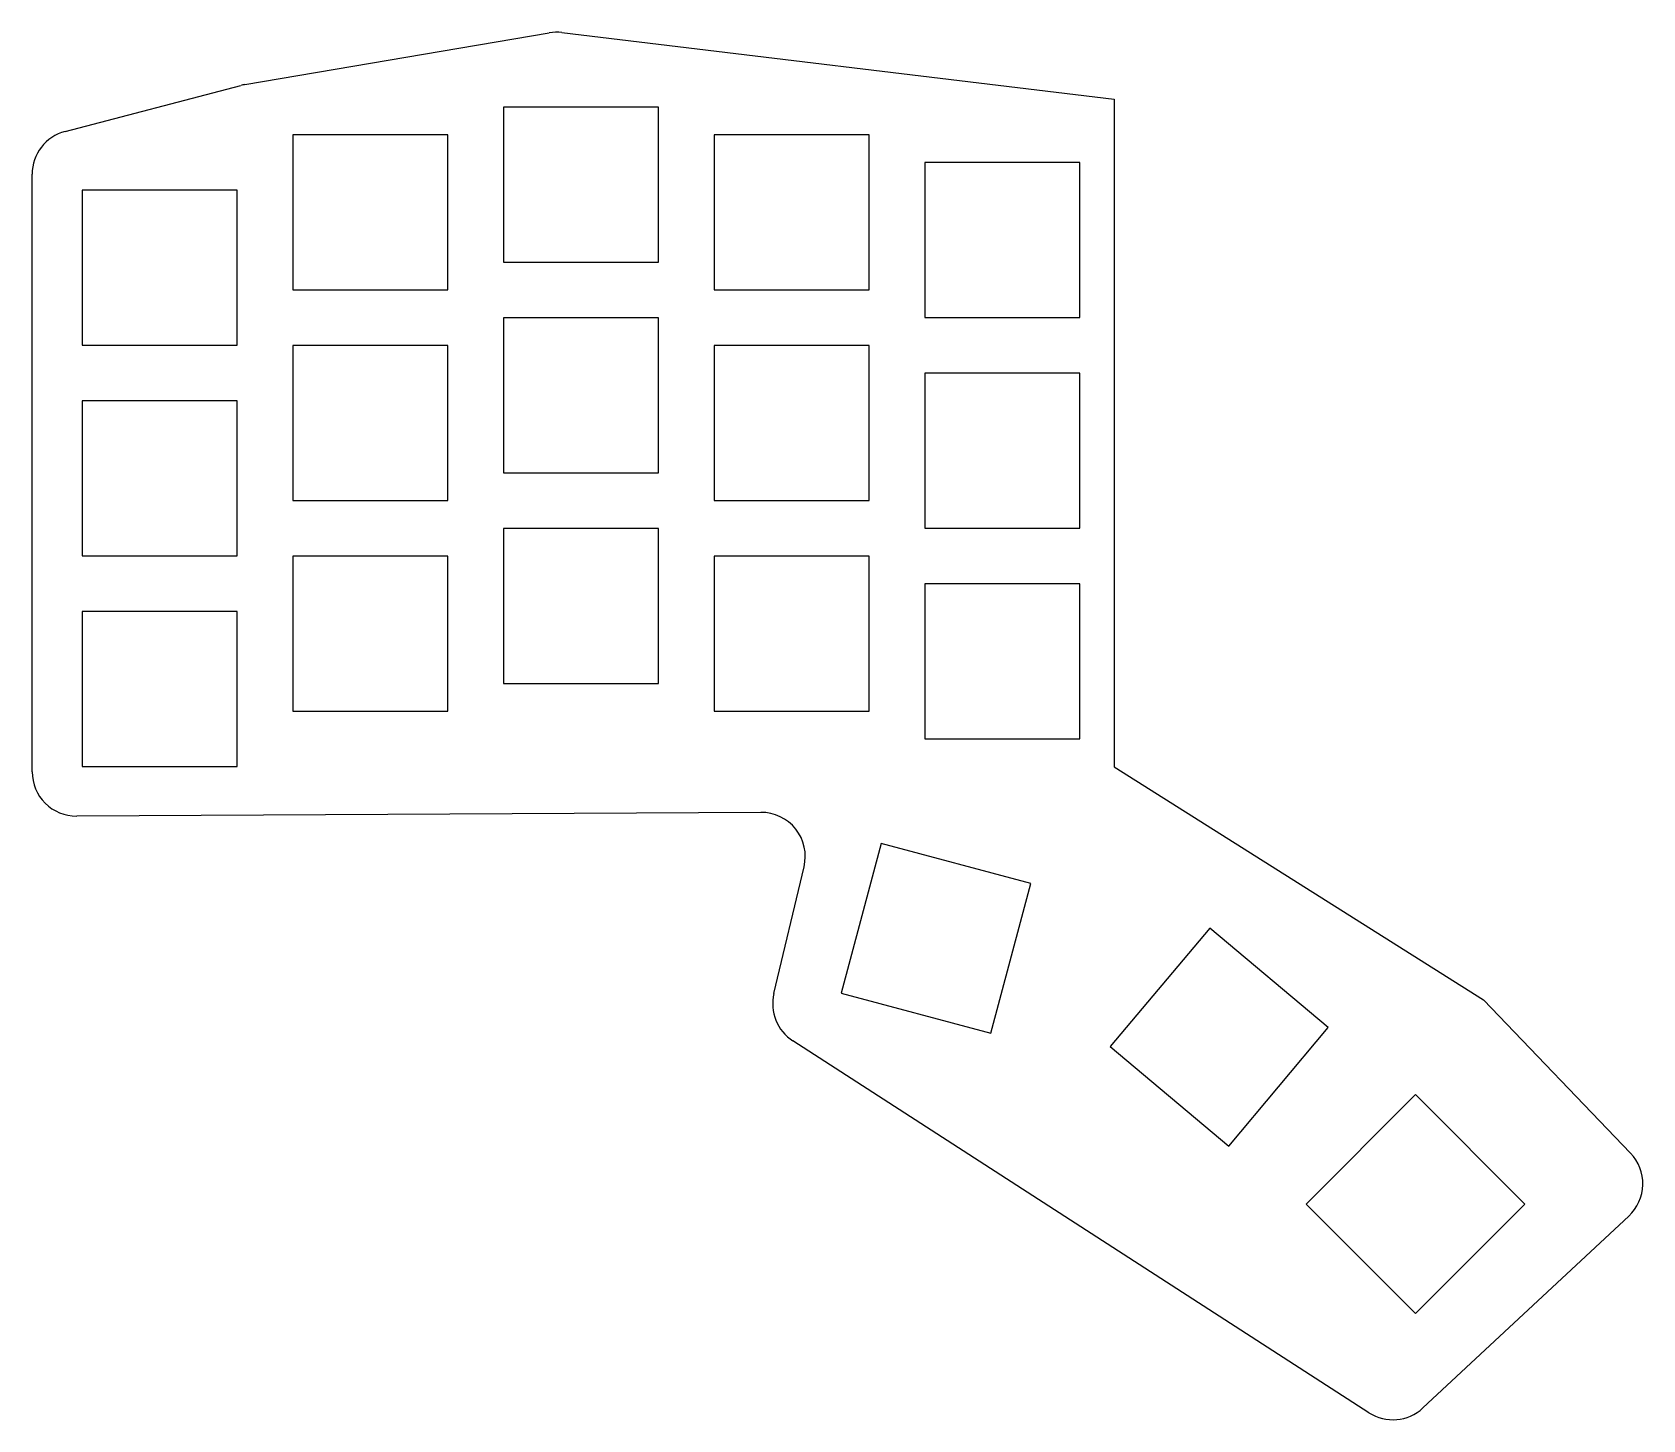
# Model space of a CAD drawing. Header units: millimetres. Extents: x 88 to 234, y -166 to -41.
import ezdxf

# ---------------------------------------------------------------- set-up
doc = ezdxf.new("R2010")
doc.units = ezdxf.units.MM

msp = doc.modelspace()

# ---------------------------------------------------------------- linework, layer by layer
for p, q in [((107.7, -45.35), (135.22, -40.67)), ((136.37, -40.64), (186.3, -46.67)), ((91.46, -49.59), (107.35, -45.42)), ((145.1, -47.4), (131.1, -47.4)), ((131.1, -47.4), (131.1, -61.4)), ((145.1, -61.4), (145.1, -47.4)), ((186.3, -46.67), (186.3, -107.03)), ((126.05, -49.9), (112.05, -49.9)), ((112.05, -49.9), (112.05, -63.9)), ((126.05, -63.9), (126.05, -49.9)), ((164.15, -49.9), (150.15, -49.9)), ((150.15, -49.9), (150.15, -63.9)), ((164.15, -63.9), (164.15, -49.9)), ((183.2, -52.4), (169.2, -52.4)), ((169.2, -52.4), (169.2, -66.4)), ((183.2, -66.4), (183.2, -52.4)), ((88.47, -107.5), (88.47, -53.46)), ((107, -54.9), (93, -54.9)), ((93, -54.9), (93, -68.9)), ((107, -68.9), (107, -54.9)), ((131.1, -61.4), (145.1, -61.4)), ((112.05, -63.9), (126.05, -63.9)), ((150.15, -63.9), (164.15, -63.9)), ((145.1, -66.45), (131.1, -66.45)), ((131.1, -66.45), (131.1, -80.45)), ((145.1, -80.45), (145.1, -66.45)), ((169.2, -66.4), (183.2, -66.4)), ((93, -68.9), (107, -68.9)), ((126.05, -68.95), (112.05, -68.95)), ((112.05, -68.95), (112.05, -82.95)), ((126.05, -82.95), (126.05, -68.95)), ((164.15, -68.95), (150.15, -68.95)), ((150.15, -68.95), (150.15, -82.95)), ((164.15, -82.95), (164.15, -68.95)), ((183.2, -71.45), (169.2, -71.45)), ((169.2, -71.45), (169.2, -85.45)), ((183.2, -85.45), (183.2, -71.45)), ((107, -73.95), (93, -73.95)), ((93, -73.95), (93, -87.95)), ((107, -87.95), (107, -73.95)), ((131.1, -80.45), (145.1, -80.45)), ((112.05, -82.95), (126.05, -82.95)), ((150.15, -82.95), (164.15, -82.95)), ((145.1, -85.5), (131.1, -85.5)), ((131.1, -85.5), (131.1, -99.5)), ((145.1, -99.5), (145.1, -85.5)), ((169.2, -85.45), (183.2, -85.45)), ((93, -87.95), (107, -87.95)), ((126.05, -88), (112.05, -88)), ((112.05, -88), (112.05, -102)), ((126.05, -102), (126.05, -88)), ((164.15, -88), (150.15, -88)), ((150.15, -88), (150.15, -102)), ((164.15, -102), (164.15, -88)), ((183.2, -90.5), (169.2, -90.5)), ((169.2, -90.5), (169.2, -104.5)), ((183.2, -104.5), (183.2, -90.5)), ((107, -93), (93, -93)), ((93, -93), (93, -107)), ((107, -107), (107, -93)), ((131.1, -99.5), (145.1, -99.5)), ((112.05, -102), (126.05, -102)), ((150.15, -102), (164.15, -102)), ((169.2, -104.5), (183.2, -104.5)), ((93, -107), (107, -107)), ((186.3, -107.03), (219.7, -128.11)), ((154.36, -111.16), (92.5, -111.5)), ((165.25, -113.98), (161.63, -127.5)), ((178.77, -117.6), (165.25, -113.98)), ((155.54, -127.54), (158.27, -116.09)), ((175.15, -131.12), (178.77, -117.6)), ((194.95, -121.62), (185.95, -132.35)), ((205.67, -130.62), (194.95, -121.62)), ((161.63, -127.5), (175.15, -131.12)), ((219.7, -128.11), (232.99, -141.97)), ((196.67, -141.34), (205.67, -130.62)), ((209.33, -165.45), (157.26, -131.83)), ((185.95, -132.35), (196.67, -141.34)), ((213.56, -136.69), (203.66, -146.59)), ((223.45, -146.59), (213.56, -136.69)), ((203.66, -146.59), (213.56, -156.49)), ((213.56, -156.49), (223.45, -146.59)), ((232.83, -147.67), (214.22, -165.02))]:
    msp.add_line(p, q)
for centre, start, end in [((135.89, -44.61), 83.1152, 99.6463), ((108.37, -49.29), 99.6463, 104.7065), ((92.47, -53.46), 104.7065, 180), ((92.47, -107.5), 180, 270.3148), ((154.38, -115.16), 346.5666, 90.3148), ((159.43, -128.47), 166.5666, 237.1455), ((230.11, -144.74), 312.9946, 43.7992), ((211.5, -162.09), 237.1455, 312.9946)]:
    msp.add_arc(centre, 4, start, end)

doc.saveas('drawing.dxf')
